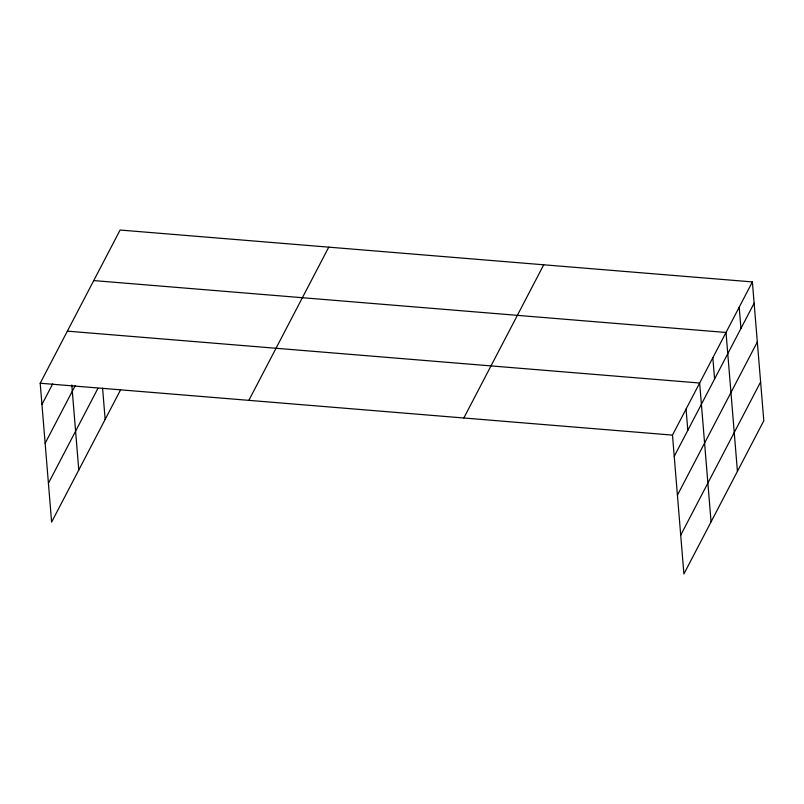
<?xml version="1.0" encoding="UTF-8"?>
<svg xmlns="http://www.w3.org/2000/svg" width="804" height="804" viewBox="0 0 804 804"><rect width="100%" height="100%" fill="white"/><g stroke="black" fill="none" stroke-linecap="round" stroke-linejoin="round"><path stroke-width="1.21" d="M120.62 389.769L51.617 522.087L40.2 383.237L120.097 230.034L752.383 281.913L763.8 420.763L683.902 573.966L672.486 435.115L752.383 281.913M41.949 404.492L52.702 383.87M45.135 443.295L75.174 385.709M48.421 483.284L97.947 388.332M248.858 400.352L328.756 247.15M463.828 417.99L543.735 264.787M674.234 456.37L754.132 303.168M677.42 495.184L757.318 341.971M680.707 535.162L760.614 381.96M93.736 280.586L726.022 332.474L737.429 471.325M67.365 331.147L699.651 383.026L711.068 521.876M40.2 383.237L672.486 435.115M739.198 307.188L740.946 328.444M712.836 357.75L714.585 379.006M686.063 409.075L687.812 430.331M102.58 388.141L105.153 419.447M71.787 384.945L78.782 469.998"/></g></svg>
